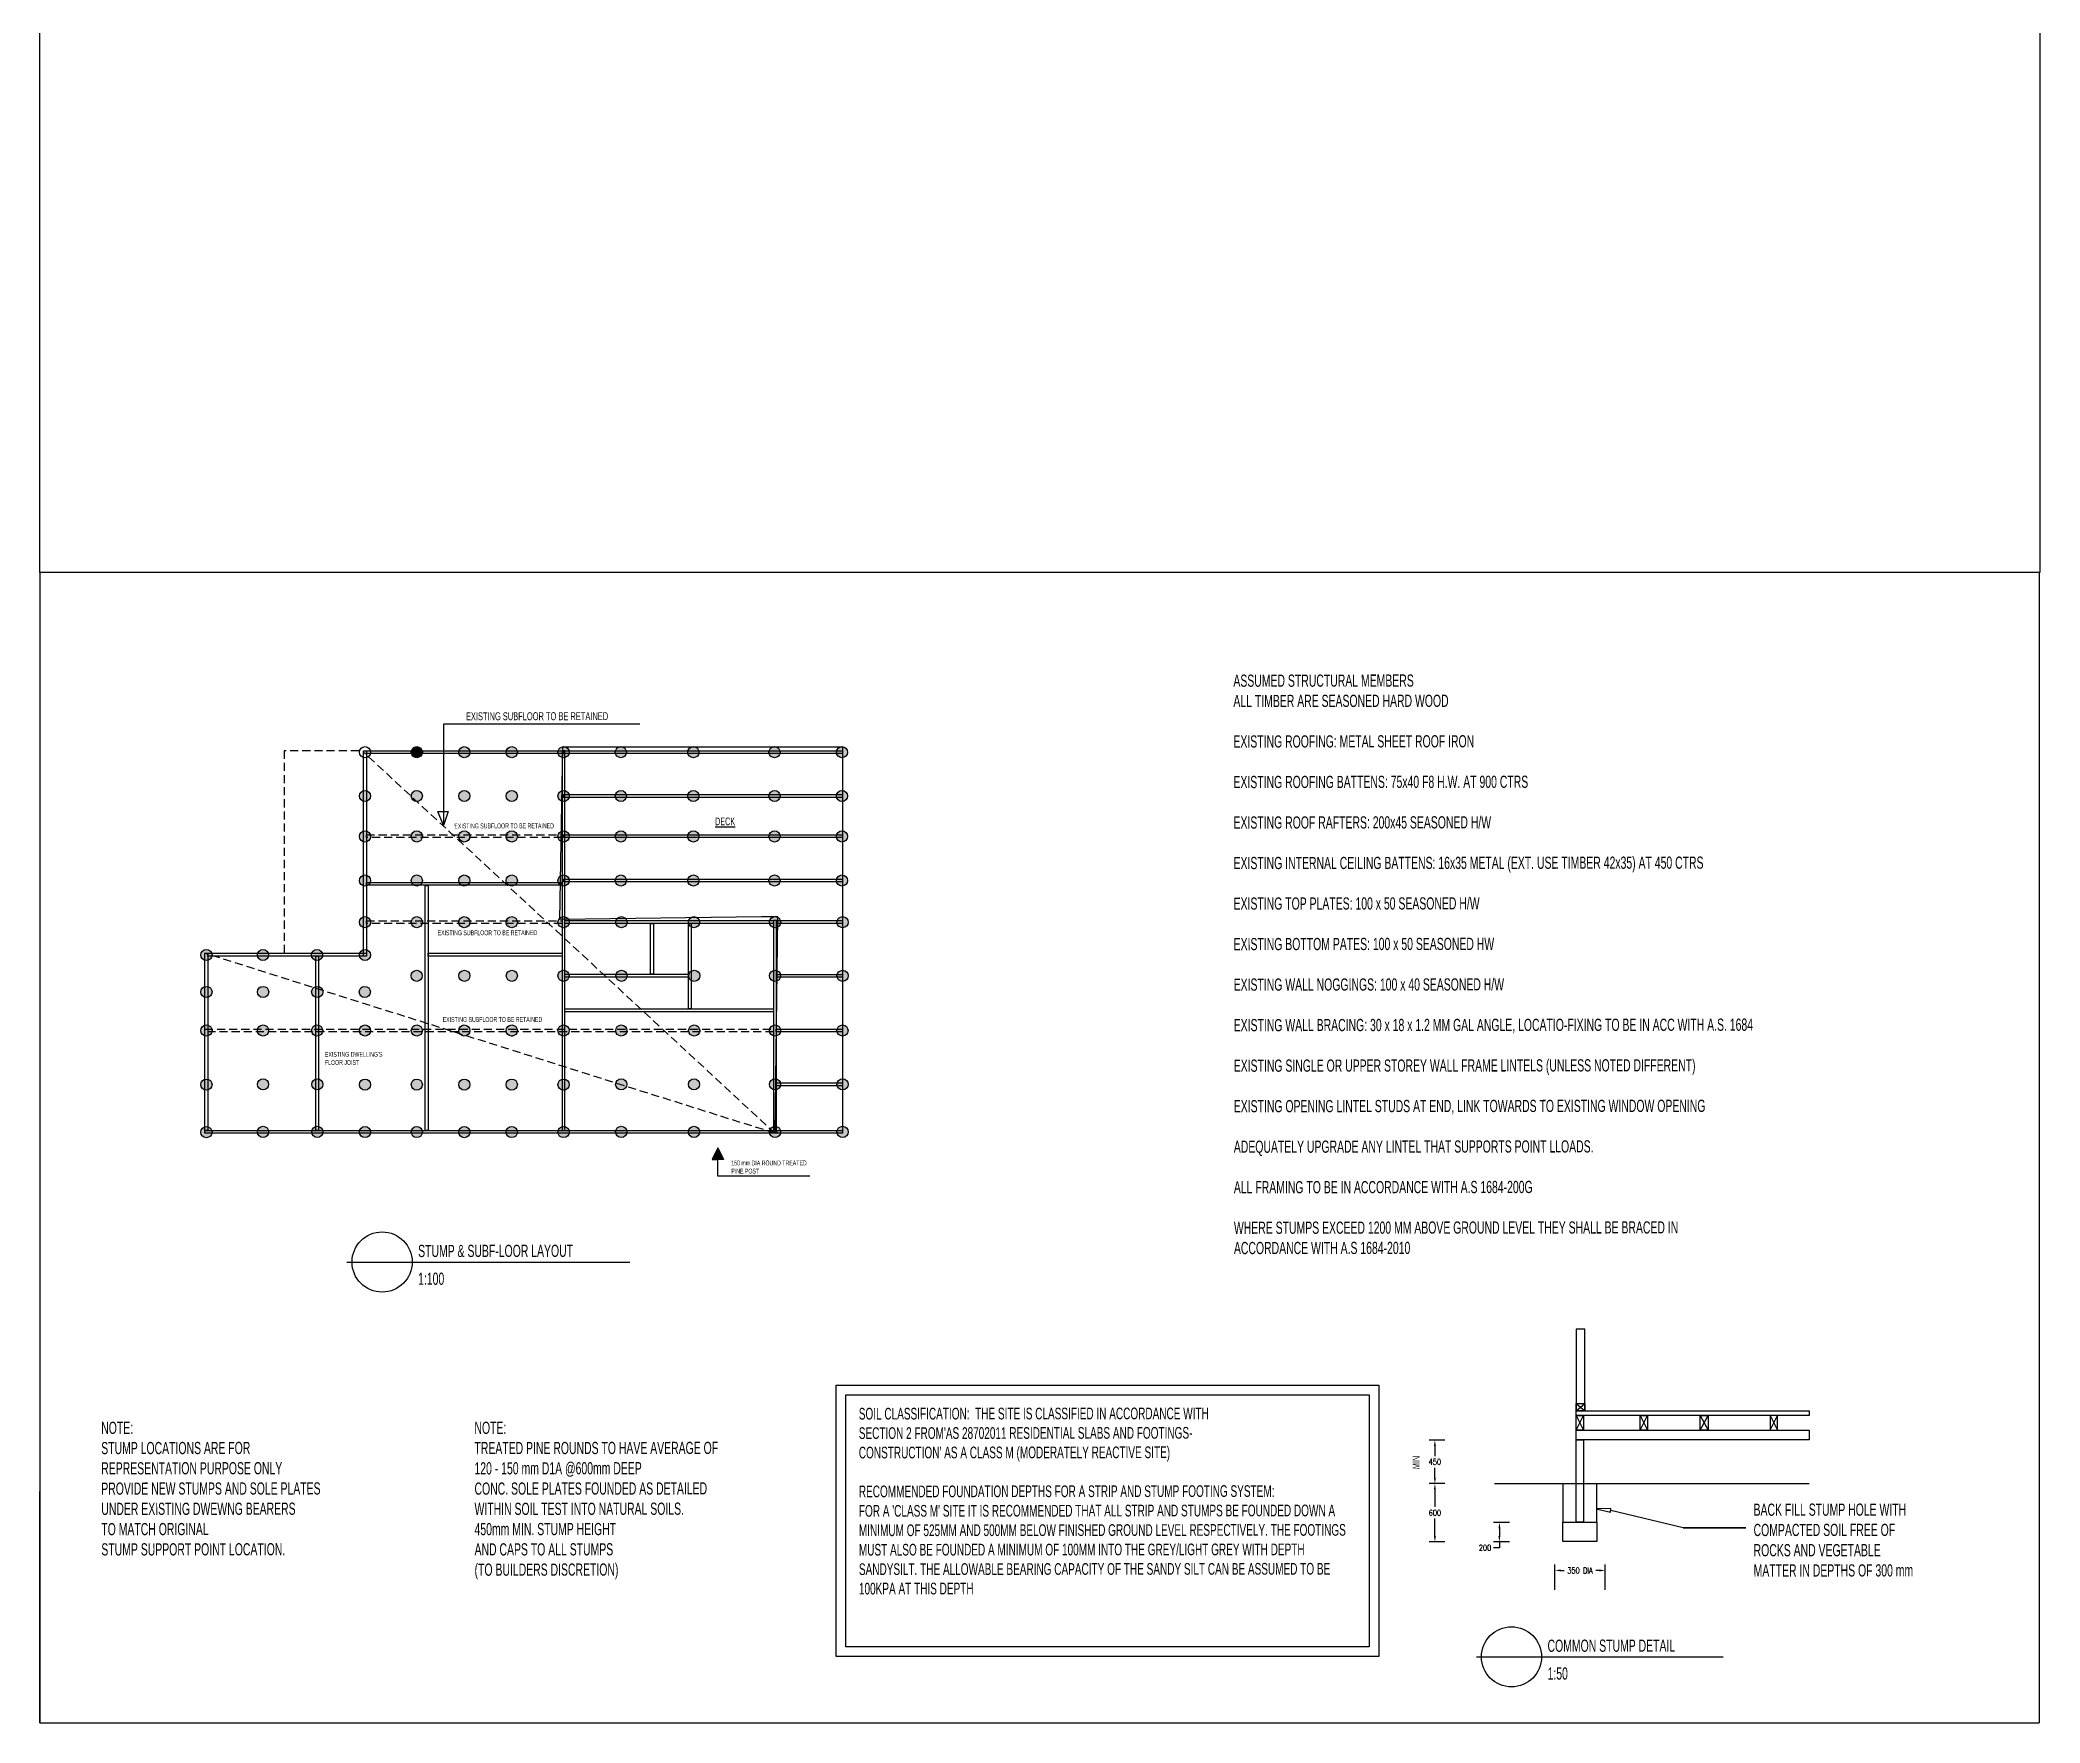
# Model space of a CAD drawing. Header units: inches. Extents: x 26998 to 46838, y -509 to 4343.
# Drawn here: x 37995.4 to 38057.2, y 762.8 to 814.8 of the extents above; entities that cross this region are included whole.
import ezdxf

# ---------------------------------------------------------------- set-up
doc = ezdxf.new("R2010")
doc.units = ezdxf.units.IN
doc.header["$LTSCALE"] = 0.5
doc.header["$MEASUREMENT"] = 0
doc.linetypes.add('DASHED', pattern=[0.75, 0.5, -0.25])
doc.layers.get('Defpoints').update_dxf_attribs({"color": 140})
for name, color, linetype in [('A-MUROS', 1, 'Continuous'), ('A-NOMBRE_MATERIAL', 4, 'Continuous'), ('A-TEXTOS', 2, 'Continuous'), ('NUEVO DIBUJO', 2, 'Continuous')]:
    doc.layers.add(name, color=color, linetype=linetype)
doc.styles.get("Standard").update_dxf_attribs({"font": 'romans.shx', "width": 0.75})
doc.dimstyles.get("Standard").update_dxf_attribs({"dimtxt": 0.18, "dimasz": 0.18, "dimexe": 0.18, "dimexo": 0.0625, "dimgap": 0.09, "dimtad": 0, "dimtih": 1, "dimtoh": 1, "dimdec": 4, "dimzin": 0, "dimdsep": 46, "dimtxsty": 'Standard', "dimcen": 0.09, "dimadec": 0, "dimazin": 0, "dimtfac": 1, "dimtdec": 4, "dimtofl": 0, "dimtmove": 0, "dimatfit": 3, "dimfxl": 1, "dimtolj": 1, "dimtzin": 0, "dimarcsym": 0})

# ---------------------------------------------------------------- blocks, each defined once
blk = doc.blocks.new('*D487')
at = {"layer": 'Defpoints', "color": 0, "transparency": 16777216}
for p in [(38038.477, 770.222), (38038.851, 770.222), (38038.851, 768.421)]:
    blk.add_point(p, dxfattribs=at)
at = {"layer": 'NUEVO DIBUJO', "color": 0, "lineweight": -2, "transparency": 16777216}
for p, q in [((38038.789, 770.222), (38038.297, 770.222)), ((38038.477, 770.042), (38038.477, 769.502)), ((38038.477, 768.601), (38038.477, 769.142)), ((38038.789, 768.421), (38038.297, 768.421))]:
    blk.add_line(p, q, dxfattribs=at)
at = {"layer": 'NUEVO DIBUJO', "color": 0, "transparency": 16777216}
for points in [[(38038.447, 770.042), (38038.507, 770.042), (38038.477, 770.222)], [(38038.447, 768.601), (38038.507, 768.601), (38038.477, 768.421)]]:
    blk.add_solid(points, dxfattribs=at)
at = {"layer": 'NUEVO DIBUJO', "color": 0, "transparency": 16777216, "insert": (38038.477, 769.322), "char_height": 0.18, "attachment_point": 5}
blk.add_mtext('\\A1;600', dxfattribs=at)
blk = doc.blocks.new('*D488')
at = {"layer": 'Defpoints', "color": 0, "transparency": 16777216}
for p in [(38038.477, 771.571), (38038.851, 771.571), (38038.851, 770.222)]:
    blk.add_point(p, dxfattribs=at)
at = {"layer": 'NUEVO DIBUJO', "color": 0, "lineweight": -2, "transparency": 16777216}
for p, q in [((38038.789, 771.571), (38038.297, 771.571)), ((38038.477, 771.391), (38038.477, 771.076)), ((38038.477, 770.402), (38038.477, 770.716)), ((38038.789, 770.222), (38038.297, 770.222))]:
    blk.add_line(p, q, dxfattribs=at)
at = {"layer": 'NUEVO DIBUJO', "color": 0, "transparency": 16777216}
for points in [[(38038.447, 771.391), (38038.507, 771.391), (38038.477, 771.571)], [(38038.447, 770.402), (38038.507, 770.402), (38038.477, 770.222)]]:
    blk.add_solid(points, dxfattribs=at)
at = {"layer": 'NUEVO DIBUJO', "color": 0, "transparency": 16777216, "insert": (38038.477, 770.896), "char_height": 0.18, "attachment_point": 5}
blk.add_mtext('\\A1;450', dxfattribs=at)
blk = doc.blocks.new('*D489')
at = {"layer": 'Defpoints', "color": 0, "transparency": 16777216}
for p in [(38040.845, 769.021), (38040.471, 768.421), (38040.845, 768.421)]:
    blk.add_point(p, dxfattribs=at)
at = {"layer": 'NUEVO DIBUJO', "color": 0, "lineweight": -2, "transparency": 16777216}
for p, q in [((38040.783, 769.021), (38040.291, 769.021)), ((38040.471, 768.841), (38040.471, 768.601)), ((38040.783, 768.421), (38040.291, 768.421)), ((38040.471, 768.241), (38040.291, 768.241)), ((38040.471, 768.421), (38040.471, 768.241))]:
    blk.add_line(p, q, dxfattribs=at)
at = {"layer": 'NUEVO DIBUJO', "color": 0, "transparency": 16777216}
for points in [[(38040.441, 768.841), (38040.501, 768.841), (38040.471, 769.021)], [(38040.441, 768.601), (38040.501, 768.601), (38040.471, 768.421)]]:
    blk.add_solid(points, dxfattribs=at)
at = {"layer": 'NUEVO DIBUJO', "color": 0, "transparency": 16777216, "insert": (38040.027, 768.241), "char_height": 0.18, "attachment_point": 5}
blk.add_mtext('\\A1;200', dxfattribs=at)
blk = doc.blocks.new('*D490')
at = {"layer": 'Defpoints', "color": 0, "transparency": 16777216}
for p in [(38043.744, 767.54), (38042.185, 766.878), (38043.744, 766.878)]:
    blk.add_point(p, dxfattribs=at)
at = {"layer": 'NUEVO DIBUJO', "color": 0, "lineweight": -2, "transparency": 16777216}
for p, q in [((38042.185, 766.941), (38042.185, 767.72)), ((38042.365, 767.54), (38042.476, 767.54)), ((38043.564, 767.54), (38043.453, 767.54)), ((38043.744, 766.941), (38043.744, 767.72))]:
    blk.add_line(p, q, dxfattribs=at)
at = {"layer": 'NUEVO DIBUJO', "color": 0, "transparency": 16777216}
for points in [[(38042.365, 767.57), (38042.365, 767.51), (38042.185, 767.54)], [(38043.564, 767.57), (38043.564, 767.51), (38043.744, 767.54)]]:
    blk.add_solid(points, dxfattribs=at)
at = {"layer": 'NUEVO DIBUJO', "color": 0, "transparency": 16777216, "insert": (38042.965, 767.54), "char_height": 0.18, "attachment_point": 5}
blk.add_mtext('\\A1;350 DIA', dxfattribs=at)

msp = doc.modelspace()

# ---------------------------------------------------------------- hatches: boundary and pattern name
at = {"layer": 'A-NOMBRE_MATERIAL'}
h = msp.add_hatch(color=6, dxfattribs=at)
h.dxf.hatch_style = 1
edge = h.paths.add_edge_path()
edge.add_arc((38008.4708083, 792.8333342), 0.1721429, 0, 360)
edge = h.paths.add_edge_path()
edge.add_arc((38009.9393758, 792.8336757), 0.1721429, 0, 360)
edge = h.paths.add_edge_path()
edge.add_arc((38011.5405072, 792.8336757), 0.1721429, 0, 360)
edge = h.paths.add_edge_path()
edge.add_arc((38005.4029545, 791.4799443), 0.1721429, 0, 360)
edge = h.paths.add_edge_path()
edge.add_arc((38007.0038954, 791.4799443), 0.1721429, 0, 360)
edge = h.paths.add_edge_path()
edge.add_arc((38008.4708083, 791.4796028), 0.1721429, 0, 360)
edge = h.paths.add_edge_path()
edge.add_arc((38011.5405072, 791.4799443), 0.1721429, 0, 360)
edge = h.paths.add_edge_path()
edge.add_arc((38009.9393758, 791.4799443), 0.1721429, 0, 360)
edge = h.paths.add_edge_path()
edge.add_arc((38003.9287417, 781.0961043), 0.1721429, 0, 360)
edge = h.paths.add_edge_path()
edge.add_arc((38002.2512483, 781.0961043), 0.1721429, 0, 360)
edge = h.paths.add_edge_path()
edge.add_arc((38000.5004946, 781.086998), 0.1721429, 0, 360)
edge = h.paths.add_edge_path()
edge.add_arc((38007.0038954, 781.08966), 0.1721429, 0, 360)
edge = h.paths.add_edge_path()
edge.add_arc((38005.4029545, 781.08966), 0.1721429, 0, 360)
edge = h.paths.add_edge_path()
edge.add_arc((38002.2512483, 782.5649428), 0.1721429, 0, 360)
edge = h.paths.add_edge_path()
edge.add_arc((38000.5004946, 782.5587521), 0.1721429, 0, 360)
edge = h.paths.add_edge_path()
edge.add_arc((38003.9287417, 782.5649428), 0.1721429, 0, 360)
edge = h.paths.add_edge_path()
edge.add_arc((38007.0038954, 782.5586865), 0.1721429, 0, 360)
edge = h.paths.add_edge_path()
edge.add_arc((38005.4029545, 782.5586865), 0.1721429, 0, 360)
edge = h.paths.add_edge_path()
edge.add_arc((38009.9393758, 782.5586865), 0.1721429, 0, 360)
edge = h.paths.add_edge_path()
edge.add_arc((38008.4708083, 782.558345), 0.1721429, 0, 360)
edge = h.paths.add_edge_path()
edge.add_arc((38013.3227865, 781.0961043), 0.1721429, 0, 360)
edge = h.paths.add_edge_path()
edge.add_arc((38011.5405072, 781.08966), 0.1721429, 0, 360)
edge = h.paths.add_edge_path()
edge.add_arc((38009.9393758, 781.08966), 0.1721429, 0, 360)
edge = h.paths.add_edge_path()
edge.add_arc((38008.4708083, 781.0893185), 0.1721429, 0, 360)
edge = h.paths.add_edge_path()
edge.add_arc((38011.5405072, 782.5586865), 0.1721429, 0, 360)
edge = h.paths.add_edge_path()
edge.add_arc((38013.3227865, 782.5649428), 0.1721429, 0, 360)
edge = h.paths.add_edge_path()
edge.add_arc((38015.5740155, 782.5649428), 0.1721429, 0, 360)
edge = h.paths.add_edge_path()
edge.add_arc((38015.5740155, 781.0961043), 0.1721429, 0, 360)
edge = h.paths.add_edge_path()
edge.add_arc((38000.5004946, 784.2291974), 0.1721429, 0, 360)
edge = h.paths.add_edge_path()
edge.add_arc((38000.5004946, 785.423314), 0.1721429, 0, 360)
edge = h.paths.add_edge_path()
edge.add_arc((38000.5004946, 786.565022), 0.1721429, 0, 360)
edge = h.paths.add_edge_path()
edge.add_arc((38002.2523892, 785.423314), 0.1721429, 0, 360)
edge = h.paths.add_edge_path()
edge.add_arc((38002.2467262, 786.565022), 0.1721429, 0, 360)
edge = h.paths.add_edge_path()
edge.add_arc((38002.2512483, 784.2291974), 0.1721429, 0, 360)
edge = h.paths.add_edge_path()
edge.add_arc((38003.9223407, 784.2291974), 0.1721429, 0, 360)
edge = h.paths.add_edge_path()
edge.add_arc((38003.9243766, 785.423314), 0.1721429, 0, 360)
edge = h.paths.add_edge_path()
edge.add_arc((38003.9199517, 786.565022), 0.1721429, 0, 360)
edge = h.paths.add_edge_path()
edge.add_arc((38005.4029545, 786.565022), 0.1721429, 0, 360)
edge = h.paths.add_edge_path()
edge.add_arc((38005.4029545, 787.5784458), 0.1721429, 0, 360)
edge = h.paths.add_edge_path()
edge.add_arc((38005.4029545, 788.8668429), 0.1721429, 0, 360)
edge = h.paths.add_edge_path()
edge.add_arc((38005.4029545, 790.2286883), 0.1721429, 0, 360)
edge = h.paths.add_edge_path()
edge.add_arc((38007.0038954, 790.2286883), 0.1721429, 0, 360)
edge = h.paths.add_edge_path()
edge.add_arc((38007.0038954, 788.8668429), 0.1721429, 0, 360)
edge = h.paths.add_edge_path()
edge.add_arc((38009.9393758, 788.8668429), 0.1721429, 0, 360)
edge = h.paths.add_edge_path()
edge.add_arc((38008.4708083, 788.8665014), 0.1721429, 0, 360)
edge = h.paths.add_edge_path()
edge.add_arc((38011.5405072, 788.8668429), 0.1721429, 0, 360)
edge = h.paths.add_edge_path()
edge.add_arc((38011.5405072, 790.2286883), 0.1721429, 0, 360)
edge = h.paths.add_edge_path()
edge.add_arc((38009.9393758, 790.2286883), 0.1721429, 0, 360)
edge = h.paths.add_edge_path()
edge.add_arc((38008.4708083, 790.2283468), 0.1721429, 0, 360)
edge = h.paths.add_edge_path()
edge.add_arc((38011.5405072, 787.5784458), 0.1721429, 0, 360)
edge = h.paths.add_edge_path()
edge.add_arc((38009.9393758, 787.5784458), 0.1721429, 0, 360)
edge = h.paths.add_edge_path()
edge.add_arc((38008.4708083, 787.5781043), 0.1721429, 0, 360)
edge = h.paths.add_edge_path()
edge.add_arc((38007.0038954, 787.5784458), 0.1721429, 0, 360)
edge = h.paths.add_edge_path()
edge.add_arc((38018.0794513, 781.0961043), 0.1721429, 0, 360)
edge = h.paths.add_edge_path()
edge.add_arc((38018.0794513, 782.5649428), 0.1721429, 0, 360)
edge = h.paths.add_edge_path()
edge.add_arc((38018.0788537, 784.2291974), 0.1721429, 0, 360)
edge = h.paths.add_edge_path()
edge.add_arc((38018.0797431, 785.9209076), 0.1721429, 0, 360)
edge = h.paths.add_edge_path()
edge.add_arc((38018.0800683, 787.5784458), 0.1721429, 0, 360)
edge = h.paths.add_edge_path()
edge.add_arc((38015.572384, 787.5784458), 0.1721429, 0, 360)
edge = h.paths.add_edge_path()
edge.add_arc((38015.5807668, 785.9209076), 0.1721429, 0, 360)
edge = h.paths.add_edge_path()
edge.add_arc((38013.3300158, 787.5784458), 0.1721429, 0, 360)
edge = h.paths.add_edge_path()
edge.add_arc((38013.3319558, 785.9209076), 0.1721429, 0, 360)
edge = h.paths.add_edge_path()
edge.add_arc((38011.5392175, 785.9209076), 0.1721429, 0, 360)
edge = h.paths.add_edge_path()
edge.add_arc((38009.9414882, 785.9209076), 0.1721429, 0, 360)
edge = h.paths.add_edge_path()
edge.add_arc((38009.9393758, 784.2299296), 0.1721429, 0, 360)
edge = h.paths.add_edge_path()
edge.add_arc((38011.5405072, 784.2299296), 0.1721429, 0, 360)
edge = h.paths.add_edge_path()
edge.add_arc((38008.4708083, 784.229588), 0.1721429, 0, 360)
edge = h.paths.add_edge_path()
edge.add_arc((38013.3233118, 784.2291974), 0.1721429, 0, 360)
edge = h.paths.add_edge_path()
edge.add_arc((38015.5784293, 784.2291974), 0.1721429, 0, 360)
edge = h.paths.add_edge_path()
edge.add_arc((38005.3960949, 785.423314), 0.1721429, 0, 360)
edge = h.paths.add_edge_path()
edge.add_arc((38007.0000431, 785.9209076), 0.1721429, 0, 360)
edge = h.paths.add_edge_path()
edge.add_arc((38008.4753774, 785.9209076), 0.1721429, 0, 360)
edge = h.paths.add_edge_path()
edge.add_arc((38007.0038954, 784.2299296), 0.1721429, 0, 360)
edge = h.paths.add_edge_path()
edge.add_arc((38005.4029545, 784.2299296), 0.1721429, 0, 360)
edge = h.paths.add_edge_path()
edge.add_line((38009.9437224, 784.0566484), (38009.9872974, 784.0606722))
at = {"layer": 'NUEVO DIBUJO'}
h = msp.add_hatch(color=6, dxfattribs=at)
h.dxf.hatch_style = 1
edge = h.paths.add_edge_path()
edge.add_arc((38007.0038954, 792.8336757), 0.1721429, 0, 360)
h = msp.add_hatch(color=6, dxfattribs=at)
h.dxf.hatch_style = 1
edge = h.paths.add_edge_path()
edge.add_arc((38013.3117985, 792.8336757), 0.1721429, 0, 360)
edge = h.paths.add_edge_path()
edge.add_arc((38013.3117985, 791.4799443), 0.1721429, 0, 360)
edge = h.paths.add_edge_path()
edge.add_arc((38013.3117985, 790.2286883), 0.1721429, 0, 360)
edge = h.paths.add_edge_path()
edge.add_arc((38013.3117985, 788.8668429), 0.1721429, 0, 360)
edge = h.paths.add_edge_path()
edge.add_arc((38015.5541667, 792.8336757), 0.1721429, 0, 360)
edge = h.paths.add_edge_path()
edge.add_arc((38015.5541667, 791.4799443), 0.1721429, 0, 360)
edge = h.paths.add_edge_path()
edge.add_arc((38015.5541667, 790.2286883), 0.1721429, 0, 360)
edge = h.paths.add_edge_path()
edge.add_arc((38015.5541667, 788.8668429), 0.1721429, 0, 360)
edge = h.paths.add_edge_path()
edge.add_arc((38018.0618511, 792.8336757), 0.1721429, 0, 360)
edge = h.paths.add_edge_path()
edge.add_arc((38018.0618511, 791.4799443), 0.1721429, 0, 360)
edge = h.paths.add_edge_path()
edge.add_arc((38018.0618511, 790.2286883), 0.1721429, 0, 360)
edge = h.paths.add_edge_path()
edge.add_arc((38018.0618511, 788.8668429), 0.1721429, 0, 360)
edge = h.paths.add_edge_path()
edge.add_arc((38020.1473008, 788.8668429), 0.1721429, 0, 360)
edge = h.paths.add_edge_path()
edge.add_arc((38020.1473008, 790.2286883), 0.1721429, 0, 360)
edge = h.paths.add_edge_path()
edge.add_arc((38020.1473008, 791.4799443), 0.1721429, 0, 360)
edge = h.paths.add_edge_path()
edge.add_arc((38020.1473008, 792.8336757), 0.1721429, 0, 360)
edge = h.paths.add_edge_path()
edge.add_arc((38020.1655181, 787.5784458), 0.1721429, 0, 360)
edge = h.paths.add_edge_path()
edge.add_arc((38020.1649011, 781.0961043), 0.1721429, 0, 360)
edge = h.paths.add_edge_path()
edge.add_arc((38020.1649011, 782.5649428), 0.1721429, 0, 360)
edge = h.paths.add_edge_path()
edge.add_arc((38020.1643035, 784.2291974), 0.1721429, 0, 360)
edge = h.paths.add_edge_path()
edge.add_arc((38020.1651929, 785.9209076), 0.1721429, 0, 360)
h = msp.add_hatch(color=2, dxfattribs=at)
h.dxf.hatch_style = 1
h.paths.add_polyline_path([(38016.3106123, 780.6082353), (38016.1328975, 780.2459449), (38016.3106123, 780.2459449)])
h.paths.add_polyline_path([(38016.3106123, 780.6082353), (38016.3106123, 780.2459449), (38016.4883272, 780.2459449)])

# ---------------------------------------------------------------- linework, layer by layer
at = {"color": 0}
for p, q in [((37995.3547636, 798.3863449), (37995.3547636, 762.8238411)), ((38057.152663, 798.3863449), (37995.3547636, 798.3863449)), ((38057.152663, 798.3863449), (38057.152663, 762.8238411)), ((37995.3547636, 762.8238411), (37995.3547636, 769.9770606)), ((38043.9186661, 769.4564619), (38043.4647696, 769.446862)), ((38043.9186661, 769.4564619), (38043.4647696, 769.446862)), ((38043.4647696, 769.446862), (38043.9060662, 769.3390128)), ((38043.4647696, 769.446862), (38043.9060662, 769.3390128)), ((38043.9060662, 769.3390128), (38043.9186661, 769.4564619)), ((38043.9060662, 769.3390128), (38043.9186661, 769.4564619)), ((38046.1479902, 768.8563166), (38048.0909044, 768.8563166)), ((38039.7590685, 764.8695075), (38047.3905126, 764.8695075))]:
    msp.add_line(p, q, dxfattribs=at)
at = {"color": 6}
for p, q in [((38000.5832393, 784.0877594), (38000.618541, 784.1147484)), ((38009.9437224, 784.0566484), (38009.9872974, 784.0606722))]:
    msp.add_line(p, q, dxfattribs=at)
at = {"layer": 'A-MUROS', "color": 6}
msp.add_lwpolyline([(38011.5170167, 792.9999898), (38020.1649011, 792.9999898), (38020.1649011, 781.0527201), (38018.0777184, 781.0527201), (38018.1664454, 787.7463625), (38017.6588131, 787.7463625), (38011.421845, 787.6574857), (38011.5170167, 792.9999898), (38020.1649011, 792.9999898), (38020.1649011, 781.0527201)], dxfattribs=at)
at = {"layer": 'A-NOMBRE_MATERIAL', "color": 6}
msp.add_lwpolyline([(38003.8779033, 786.5286474), (38003.9671634, 786.5286474), (38003.9671634, 781.1399683), (38003.8779033, 781.1399683)], close=True, dxfattribs=at)
msp.add_circle((38002.2512483, 781.0961043), 0.1721429, dxfattribs=at)
at = {"layer": 'A-TEXTOS', "color": 2}
msp.add_line((38013.9022881, 793.7016571), (38007.8256925, 793.7016571), dxfattribs=at)
at = {"layer": 'A-TEXTOS'}
msp.add_line((38004.8436265, 777.0727712), (38013.59112, 777.0727712), dxfattribs=at)
at = {"layer": 'NUEVO DIBUJO', "color": 2}
for p, q in [((38007.8256925, 793.7016571), (38007.8256925, 790.5672887)), ((38007.6512498, 790.9993032), (38007.9776898, 790.9993032)), ((38007.9776898, 790.9993032), (38007.8256925, 790.5672887)), ((38016.3106123, 780.6082353), (38016.1328975, 780.2459449)), ((38016.3106123, 779.7237439), (38016.3106123, 780.6082353)), ((38016.3106123, 780.6082353), (38016.4883272, 780.2459449)), ((38016.1328975, 780.2459449), (38016.3106123, 780.2459449)), ((38016.4883272, 780.2459449), (38016.3106123, 780.2459449)), ((38019.1561824, 779.7237439), (38016.3106123, 779.7237439)), ((38042.8424244, 772.7034806), (38043.1124224, 772.4780323)), ((38042.8424244, 772.4780323), (38043.1124224, 772.7034806)), ((38042.8424244, 772.3289335), (38043.0678727, 771.878037)), ((38042.8424244, 771.878037), (38043.0678727, 772.3289335)), ((38044.8237591, 771.878037), (38045.0459074, 772.3289335)), ((38044.8237591, 772.3289335), (38045.0459074, 771.878037)), ((38046.6808947, 772.3289335), (38046.9223928, 771.878037)), ((38046.6808947, 771.878037), (38046.9223928, 772.3289335)), ((38048.8431279, 772.3289335), (38049.0685762, 771.878037)), ((38048.8431279, 771.878037), (38049.0685762, 772.3289335)), ((38042.4360776, 770.2301497), (38042.4360776, 769.030009)), ((38043.4869694, 769.030009), (38043.4869694, 770.2301497)), ((37995.3547636, 762.8238411), (38057.152663, 762.8238411))]:
    msp.add_line(p, q, dxfattribs=at)
at = {"layer": 'NUEVO DIBUJO', "color": 1, "linetype": 'DASHED'}
for q in [(38005.3589435, 792.8333833), (38000.4523278, 786.6157974)]:
    msp.add_line((38018.0743889, 781.0527201), q, dxfattribs=at)
at = {"layer": 'NUEVO DIBUJO', "color": 1}
msp.add_line((38007.8256925, 790.5672887), (38007.6512498, 790.9993032), dxfattribs=at)
at = {"layer": 'NUEVO DIBUJO', "color": 2, "lineweight": 30}
msp.add_line((38040.321544, 770.2301497), (38050.0434186, 770.2301497), dxfattribs=at)
at = {"layer": 'NUEVO DIBUJO', "color": 2}
for points in [[(37995.3547636, 841.4605991), (38057.1833403, 841.4605991), (38057.1833403, 798.3863449), (37995.3547636, 798.3863449)], [(38042.8424244, 772.4780323), (38043.1124224, 772.4780323), (38043.1124224, 774.9990628), (38042.8424244, 774.9990628)], [(38019.971937, 773.2686045), (38036.748407, 773.2686045), (38036.748407, 764.8770245), (38019.971937, 764.8770245)], [(38020.2704347, 772.9701068), (38036.4499093, 772.9701068), (38036.4499093, 765.1785972), (38020.2704347, 765.1785972)], [(38042.8424244, 772.7034806), (38043.1124224, 772.7034806), (38043.1124224, 772.4780323), (38042.8424244, 772.4780323)], [(38042.8424244, 772.4780323), (38050.0434186, 772.4780323), (38050.0434186, 772.3289335), (38042.8424244, 772.3289335)], [(38042.8424244, 772.3289335), (38043.0678727, 772.3289335), (38043.0678727, 771.878037), (38042.8424244, 771.878037)], [(38044.8237591, 772.3289335), (38045.0459074, 772.3289335), (38045.0459074, 771.878037), (38044.8237591, 771.878037)], [(38046.6808947, 772.3289335), (38046.9223928, 772.3289335), (38046.9223928, 771.878037), (38046.6808947, 771.878037)], [(38048.8431279, 771.878037), (38049.0685762, 771.878037), (38049.0685762, 772.3289335), (38048.8431279, 772.3289335)], [(38042.8424244, 771.878037), (38050.0434186, 771.878037), (38050.0434186, 771.5795393), (38042.8424244, 771.5795393)], [(38042.8424244, 771.5795393), (38043.0677227, 771.5795393), (38043.0677227, 769.030009), (38042.8424244, 769.030009)], [(38042.4360776, 769.030009), (38043.4869694, 769.030009), (38043.4869694, 768.4300137), (38042.4360776, 768.4300137)]]:
    msp.add_lwpolyline(points, close=True, dxfattribs=at)
at = {"layer": 'NUEVO DIBUJO', "color": 1, "linetype": 'DASHED'}
msp.add_lwpolyline([(38005.2135659, 792.8769583), (38002.9056406, 792.8769583), (38002.9056357, 786.6157974)], dxfattribs=at)
at = {"layer": 'NUEVO DIBUJO', "color": 6}
for points in [[(38005.3589435, 792.8769583), (38005.4483312, 792.8769583), (38005.4483312, 786.5286474), (38005.3589435, 786.5286474)], [(38005.4483312, 792.8769583), (38011.4932854, 792.8769583), (38011.4932854, 792.7897101), (38005.4483312, 792.7897101)], [(38011.5826927, 792.8769583), (38011.4932854, 792.8769583), (38011.4932854, 781.1399683), (38011.5826927, 781.1399683)], [(38011.5405072, 792.8763184), (38020.1649011, 792.8763184), (38020.1649011, 792.7910331), (38011.5405072, 792.7910331)], [(38011.5405072, 791.522587), (38020.1649011, 791.522587), (38020.1649011, 791.4373017), (38011.5405072, 791.4373017)], [(38011.5405072, 790.280319), (38020.1649011, 790.280319), (38020.1649011, 790.1950337), (38011.5405072, 790.1950337)], [(38005.4483312, 788.8054421), (38011.4725284, 788.8054421), (38011.4725284, 788.7201567), (38005.4483312, 788.7201567)], [(38007.2639962, 788.7160348), (38007.3532563, 788.7160348), (38007.3532563, 781.1399683), (38007.2639962, 781.1399683)], [(38011.5405072, 788.9094856), (38020.1649011, 788.9094856), (38020.1649011, 788.8242002), (38011.5405072, 788.8242002)], [(38011.5826927, 787.6274445), (38018.0286548, 787.6274445), (38018.0286548, 787.5382335), (38011.5826927, 787.5382335)], [(38014.2313472, 787.5382335), (38014.3205582, 787.5382335), (38014.3205582, 785.9677663), (38014.2313472, 785.9677663)], [(38015.3987454, 787.5382335), (38015.4881527, 787.5382335), (38015.4881527, 784.8978229), (38015.3987454, 784.8978229)], [(38018.1180621, 787.6274445), (38018.0286548, 787.6274445), (38018.0286548, 781.1399683), (38018.1180621, 781.1399683)], [(38018.1180621, 787.6274445), (38020.1649011, 787.6274445), (38020.1649011, 787.5421591), (38018.1180621, 787.5421591)], [(38000.4523278, 786.6157974), (38000.5417253, 786.6157974), (38000.5417253, 781.1399683), (38000.4523278, 781.1399683)], [(38000.5417253, 786.6157974), (38005.4483312, 786.6157974), (38005.4483312, 786.5286474), (38000.5417253, 786.5286474)], [(38007.3532563, 786.6157974), (38011.4932854, 786.6157974), (38011.4932854, 786.5286474), (38007.3532563, 786.5286474)], [(38011.5826927, 785.9677663), (38015.3987454, 785.9677663), (38015.3987454, 785.8805181), (38011.5826927, 785.8805181)], [(38018.1183539, 785.9635502), (38020.1651929, 785.9635502), (38020.1651929, 785.8782649), (38018.1183539, 785.8782649)], [(38011.5826927, 784.8978229), (38018.0286548, 784.8978229), (38018.0286548, 784.8105747), (38011.5826927, 784.8105747)], [(38018.1174645, 784.2718401), (38020.1643035, 784.2718401), (38020.1643035, 784.1865547), (38018.1174645, 784.1865547)], [(38018.1180621, 782.6075855), (38020.1649011, 782.6075855), (38020.1649011, 782.5223001), (38018.1180621, 782.5223001)], [(38000.4523278, 781.1399683), (38018.1180621, 781.1399683), (38018.1180621, 781.0527201), (38000.4523278, 781.0527201)], [(38018.1180621, 781.138747), (38020.1649011, 781.138747), (38020.1649011, 781.0534616), (38018.1180621, 781.0534616)]]:
    msp.add_lwpolyline(points, close=True, dxfattribs=at)
at = {"layer": 'NUEVO DIBUJO', "color": 6, "linetype": 'DASHED'}
for points in [[(38005.4483312, 790.2760989), (38011.4932854, 790.2760989), (38011.4932854, 790.1992538), (38005.4483312, 790.1992538)], [(38005.4483312, 787.6171396), (38011.4932854, 787.6171396), (38011.4932854, 787.5382335), (38005.4483312, 787.5382335)], [(38000.4523278, 784.2705978), (38018.0286548, 784.2705978), (38018.0286548, 784.1915936), (38000.4523278, 784.1915936)]]:
    msp.add_lwpolyline(points, close=True, dxfattribs=at)
at = {"layer": 'NUEVO DIBUJO', "color": 2}
msp.add_lwpolyline([(38048.0909044, 768.8563166), (38046.1479902, 768.8563166), (38043.9122666, 769.3968096), (38043.9186661, 769.4564619), (38043.4647696, 769.446862), (38043.9060662, 769.3390128), (38043.9122666, 769.3968096)], dxfattribs=at)
at = {"layer": 'NUEVO DIBUJO', "color": 6}
for centre in [(38005.4029545, 792.8336757), (38007.0038954, 792.8336757), (38008.4708083, 792.8333342), (38009.9393758, 792.8336757), (38013.3117985, 792.8336757), (38015.5541667, 792.8336757), (38018.0618511, 792.8336757), (38020.1473008, 792.8336757), (38005.4029545, 791.4799443), (38007.0038954, 791.4799443), (38008.4708083, 791.4796028), (38009.9393758, 791.4799443), (38013.3117985, 791.4799443), (38015.5541667, 791.4799443), (38018.0618511, 791.4799443), (38020.1473008, 791.4799443), (38005.4029545, 790.2286883), (38007.0038954, 790.2286883), (38008.4708083, 790.2283468), (38009.9393758, 790.2286883), (38011.5405072, 790.2286883), (38013.3117985, 790.2286883), (38015.5541667, 790.2286883), (38018.0618511, 790.2286883), (38020.1473008, 790.2286883), (38005.4029545, 788.8668429), (38007.0038954, 788.8668429), (38008.4708083, 788.8665014), (38009.9393758, 788.8668429), (38011.5405072, 788.8668429), (38013.3117985, 788.8668429), (38015.5541667, 788.8668429), (38018.0618511, 788.8668429), (38020.1473008, 788.8668429), (38005.4029545, 787.5784458), (38007.0038954, 787.5784458), (38018.0800683, 787.5784458), (38020.1655181, 787.5784458), (38002.2467262, 786.565022), (38005.4029545, 786.565022), (38007.0000431, 785.9209076), (38008.4753774, 785.9209076), (38009.9414882, 785.9209076), (38015.5807668, 785.9209076), (38020.1651929, 785.9209076), (38000.5004946, 785.423314), (38002.2523892, 785.423314), (38003.9243766, 785.423314), (38005.3960949, 785.423314), (38000.5004946, 784.2291974), (38002.2512483, 784.2291974), (38003.9223407, 784.2291974), (38005.4029545, 784.2299296), (38007.0038954, 784.2299296), (38008.4708083, 784.229588), (38009.9393758, 784.2299296), (38011.5405072, 784.2299296), (38013.3233118, 784.2291974), (38020.1643035, 784.2291974), (38000.5004946, 782.5587521), (38002.2512483, 782.5649428), (38003.9287417, 782.5649428), (38005.4029545, 782.5586865), (38007.0038954, 782.5586865), (38008.4708083, 782.558345), (38009.9393758, 782.5586865), (38011.5405072, 782.5586865), (38013.3227865, 782.5649428), (38015.5740155, 782.5649428), (38020.1649011, 782.5649428), (38000.5004946, 781.086998), (38003.9287417, 781.0961043), (38005.4029545, 781.08966), (38007.0038954, 781.08966), (38008.4708083, 781.0893185), (38009.9393758, 781.08966), (38011.5405072, 781.08966), (38013.3227865, 781.0961043), (38015.5740155, 781.0961043), (38020.1649011, 781.0961043)]:
    msp.add_circle(centre, 0.1721429, dxfattribs=at)
at = {"layer": 'NUEVO DIBUJO', "color": 1}
for centre in [(38011.5405072, 792.8336757), (38011.5405072, 791.4799443), (38008.4708083, 787.5781043), (38009.9393758, 787.5784458), (38011.5405072, 787.5784458), (38013.3300158, 787.5784458), (38015.572384, 787.5784458), (38000.5004946, 786.565022), (38003.9199517, 786.565022), (38011.5392175, 785.9209076), (38013.3319558, 785.9209076), (38018.0797431, 785.9209076), (38015.5784293, 784.2291974), (38018.0788537, 784.2291974), (38018.0794513, 782.5649428), (38018.0794513, 781.0961043)]:
    msp.add_circle(centre, 0.1721429, dxfattribs=at)
at = {"layer": 'NUEVO DIBUJO', "color": 2}
for centre in [(38005.9301486, 777.0727712), (38040.8455907, 764.8695075)]:
    msp.add_circle(centre, 0.9297626, dxfattribs=at)

# ---------------------------------------------------------------- texts
at = {"color": 2, "linetype": 'ByBlock', "char_height": 0.150452333, "attachment_point": 1, "rotation": 0.054061914}
for insert in [(38008.1656992, 790.6281714), (38007.803852, 784.6423744)]:
    msp.add_mtext_dynamic_manual_height_columns('{\\fArial Narrow|b0|i0|c0|p34;EXISTING SUBFLOOR TO BE RETAINED}', width=5.163842693, gutter_width=0.7522617, heights=[0], dxfattribs=dict(at, insert=insert))
at = {"layer": 'A-TEXTOS', "attachment_point": 1}
for s, width, gutter_width, insert, char_height, rotation in [('{\\fArial Narrow|b0|i0|c0|p34;ASSUMED STRUCTURAL MEMBERS\\PALL TIMBER ARE SEASONED HARD WOOD\\P\\PEXISTING ROOFING: METAL SHEET ROOF IRON\\P\\PEXISTING ROOFING BATTENS: 75x40 F8 H.W. AT 900 CTRS\\P\\PEXISTING ROOF RAFTERS: 200x45 SEASONED H/W\\P\\PEXISTING INTERNAL CEILING BATTENS: 16x35 METAL (EXT. USE TIMBER 42x35) AT 450 CTRS\\P\\PEXISTING TOP PLATES: 100 x 50 SEASONED H/W\\P\\PEXISTING BOTTOM PATES: 100 x 50 SEASONED HW\\P\\PEXISTING WALL NOGGINGS: 100 x 40 SEASONED H/W\\P\\PEXISTING WALL BRACING: 30 x 18 x 1.2 MM GAL ANGLE, LOCATIO-FIXING TO BE IN ACC WITH A.S. 1684\\P\\PEXISTING SINGLE OR UPPER STOREY WALL FRAME LINTELS (UNLESS NOTED DIFFERENT)\\P\\PEXISTING OPENING LINTEL STUDS AT END, LINK TOWARDS TO EXISTING WINDOW OPENING\\P\\PADEQUATELY UPGRADE ANY LINTEL THAT SUPPORTS POINT LLOADS.\\P\\PALL FRAMING TO BE IN ACCORDANCE WITH A.S 1684-200G\\P\\PWHERE STUMPS EXCEED 1200 MM ABOVE GROUND LEVEL THEY SHALL BE BRACED IN\\PACCORDANCE WITH A.S 1684-2010}', 42.695006434, 1.8786291, (38032.2472342, 795.2309708), 0.375725824, 0.054061914), ('{\\fArial Narrow|b0|i0|c0|p34;STUMP & SUBF-LOOR LAYOUT}', 12.895706027, 1.8786291, (38007.0441992, 777.6035236), 0.375725824, 0.054061914), ('{\\fArial Narrow|b0|i0|c0|p34;1:100}', 12.895706027, 1.8786291, (38007.0441992, 776.7442201), 0.375725824, 0.054061914), ("{\\fArial Narrow|b0|i0|c0|p34;SOIL CLASSIFICATION:  THE SITE IS CLASSIFIED IN ACCORDANCE WITH\\PSECTION 2 FROM'AS 28702011 RESIDENTIAL SLABS AND FOOTINGS-\\PCONSTRUCTION' AS A CLASS M (MODERATELY REACTIVE SITE)\\P\\PRECOMMENDED FOUNDATION DEPTHS FOR A STRIP AND STUMP FOOTING SYSTEM:\\PFOR A 'CLASS M' SITE IT IS RECOMMENDED THAT ALL STRIP AND STUMPS BE FOUNDED DOWN A MINIMUM OF 525MM AND 500MM BELOW FINISHED GROUND LEVEL RESPECTIVELY. THE FOOTINGS MUST ALSO BE FOUNDED A MINIMUM OF 100MM INTO THE GREY/LIGHT GREY WITH DEPTH SANDYSILT. THE ALLOWABLE BEARING CAPACITY OF THE SANDY SILT CAN BE ASSUMED TO BE 100KPA AT THIS DEPTH}", 15.14008175, 1.8020432, (38020.6663863, 772.5649328), 0.3604086427, 0.054061914), ('{\\fArial Narrow|b0|i0|c0|p34;NOTE:\\PSTUMP LOCATIONS ARE FOR\\PREPRESENTATION PURPOSE ONLY\\PPROVIDE NEW STUMPS AND SOLE PLATES\\PUNDER EXISTING DWEWNG BEARERS\\PTO MATCH ORIGINAL\\PSTUMP SUPPORT POINT LOCATION.}', 12.895706027, 1.8786291, (37997.2471351, 772.1357692), 0.375725824, 0.054061914), ('{\\fArial Narrow|b0|i0|c0|p34;NOTE:\\PTREATED PINE ROUNDS TO HAVE AVERAGE OF\\P120 - 150 mm D1A @600mm DEEP\\PCONC. SOLE PLATES FOUNDED AS DETAILED\\PWITHIN SOIL TEST INTO NATURAL SOILS.\\P450mm MIN. STUMP HEIGHT\\PAND CAPS TO ALL STUMPS\\P(TO BUILDERS DISCRETION)}', 12.895706027, 1.8786291, (38008.7849471, 772.1357692), 0.375725824, 0.054061914), ('{\\fArial Narrow|b0|i0|c0|p34;MIN}', 0.811520511, 1.0842383, (38037.78636, 770.6730165), 0.216847666, 89.798996971), ('{\\fArial Narrow|b0|i0|c0|p34;BACK FILL STUMP HOLE WITH\\PCOMPACTED SOIL FREE OF\\PROCKS AND VEGETABLE\\PMATTER IN DEPTHS OF 300 mm}', 12.895706027, 1.8786291, (38048.3287269, 769.6044721), 0.375725824, 0.054061914), ('{\\fArial Narrow|b0|i0|c0|p34;COMMON STUMP DETAIL}', 12.895706027, 1.8786291, (38041.9596412, 765.40026), 0.375725824, 0.054061914), ('{\\fArial Narrow|b0|i0|c0|p34;1:50}', 12.895706027, 1.8786291, (38041.9596412, 764.5409565), 0.375725824, 0.054061914)]:
    msp.add_mtext_dynamic_manual_height_columns(s, width=width, gutter_width=gutter_width, heights=[0], dxfattribs=dict(at, insert=insert, char_height=char_height, rotation=rotation))
at = {"layer": 'A-TEXTOS', "color": 2, "attachment_point": 1, "rotation": 0.054061914}
for s, width, gutter_width, insert, char_height in [('{\\fArial Narrow|b0|i0|c0|p34;EXISTING SUBFLOOR TO BE RETAINED}', 8.43746213, 1.2291581, (38008.5223123, 794.0659517), 0.245831628), ('{\\fArial Narrow|b0|i0|c0|p34;EXISTING SUBFLOOR TO BE RETAINED}', 5.163842693, 0.7522617, (38007.6455176, 787.3251354), 0.150452333), ("{\\fArial Narrow|b0|i0|c0|p34;EXISTING DWELLING'S\\PFLOOR JOIST}", 5.163842693, 0.7522617, (38004.1622531, 783.5665307), 0.150452333), ('{\\fArial Narrow|b0|i0|c0|p34;150 mm DIA ROUND TREATED\\PPINE POST}', 5.163842693, 0.7522617, (38016.7243638, 780.209584), 0.150452333)]:
    msp.add_mtext_dynamic_manual_height_columns(s, width=width, gutter_width=gutter_width, heights=[0], dxfattribs=dict(at, insert=insert, char_height=char_height))
at = {"layer": 'NUEVO DIBUJO', "color": 2, "linetype": 'ByBlock', "insert": (38016.2251331, 790.8114673), "char_height": 0.237109014, "attachment_point": 1, "rotation": 0.054061914}
msp.add_mtext_dynamic_manual_height_columns('\\pxql;{\\fArial Narrow|b0|i0|c0|p34;\\LDECK}', width=3.528696202, gutter_width=1.1855451, heights=[0], dxfattribs=at)

# ---------------------------------------------------------------- dimensions: what is measured, and where the dimension line sits
at = {"layer": 'NUEVO DIBUJO', "color": 2}
for base, p1, p2, text, picture, middle in [((38038.4768583, 771.5709955), (38038.8514054, 770.221606), (38038.8514054, 771.5709955), '450', '*D488', (38038.4768583, 770.8963008)), ((38038.4768583, 770.221606), (38038.8514054, 768.42147), (38038.8514054, 770.221606), '600', '*D487', (38038.4768583, 769.321538)), ((38040.4706428, 768.42147), (38040.8454899, 769.0214653), (38040.8454899, 768.42147), '200', '*D489', (38040.0270714, 768.24147))]:
    dim = msp.add_linear_dim(base=base, p1=p1, p2=p2, angle=90, text=text, dimstyle='Standard', dxfattribs=at)
    dim.commit()
    dim.dimension.update_dxf_attribs({"geometry": picture, "text_midpoint": middle})
dim = msp.add_linear_dim(base=(38043.7440675, 767.540314), p1=(38042.1851295, 766.8783119), p2=(38043.7440675, 766.8783119), text='350 DIA', dimstyle='Standard', dxfattribs=at)
dim.commit()
dim.dimension.update_dxf_attribs({"geometry": '*D490', "text_midpoint": (38042.9645985, 767.540314)})

doc.saveas('drawing.dxf')
